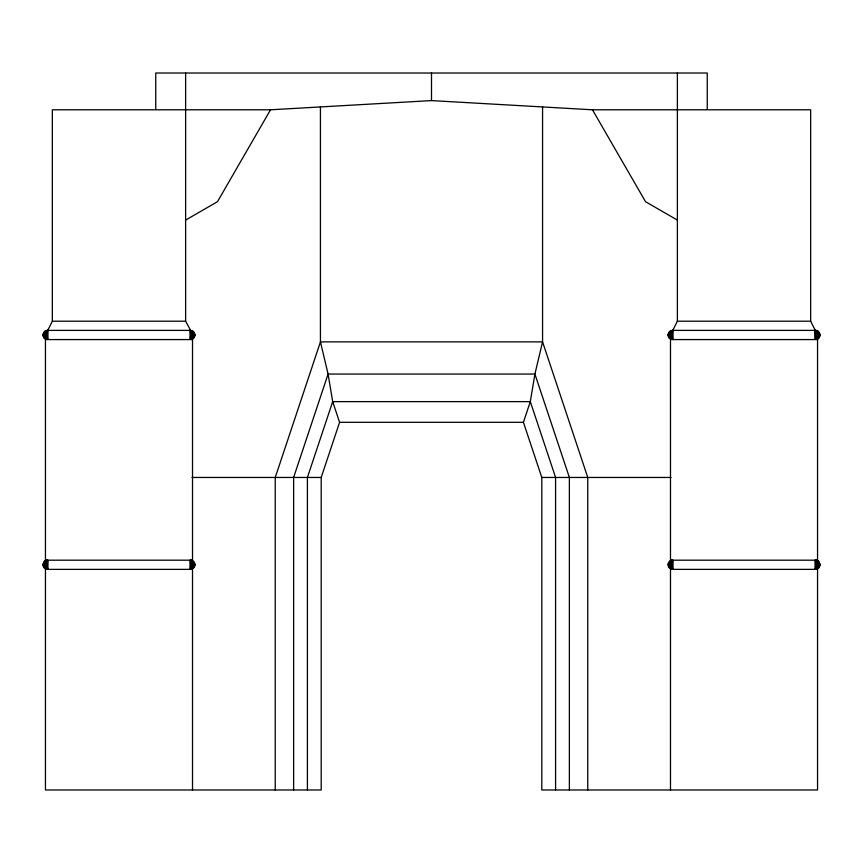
<?xml version="1.0" encoding="UTF-8"?>
<svg xmlns="http://www.w3.org/2000/svg" width="863" height="863" viewBox="0 0 863 863"><rect width="100%" height="100%" fill="white"/><g stroke="black" fill="none" stroke-linecap="round" stroke-linejoin="round"><path stroke-width="1.29" d="M672.784 338.965L670.486 338.965C666.473 336.883 668.264 330.184 672.784 330.389L815.255 330.389C820.422 330.162 821.5 338.307 816.441 339.429A4.595 4.595 0 0 0 815.255 330.389L810.659 321.198L810.659 109.795L592.471 109.795L431.5 100.593L270.529 109.795L52.341 109.795L52.341 321.198L47.745 330.389A4.595 4.595 0 0 0 46.559 339.429C41.5 338.307 42.578 330.162 47.745 330.389L190.216 330.389C194.736 330.184 196.527 336.883 192.514 338.965L190.216 338.965M46.904 560.346C43.43 562.007 43.689 568.717 47.745 569.375C44.552 568.005 44.552 561.554 47.745 560.184L47.745 569.224C41.834 569.882 41.834 559.677 47.745 560.346M194.66 565.966C195.459 563.259 193.15 559.958 190.216 560.346L190.216 569.224L192.514 568.76L194.66 565.966L190.216 565.966M668.189 564.78L669.537 561.533L672.784 560.346L672.784 569.224L669.537 568.027L668.189 564.78L672.784 564.78M816.096 560.346C819.57 562.007 819.311 568.717 815.255 569.375C818.448 568.005 818.448 561.554 815.255 560.184L815.255 569.224C821.166 569.882 821.166 559.677 815.255 560.346M192.514 789.979L192.514 569.375L45.448 569.375L45.448 789.979L321.198 789.979L321.198 477.455L339.58 422.309L332.687 401.629L328.091 374.057L320.432 341.877L320.432 106.634M670.486 789.979L670.486 569.375L817.552 569.375L817.552 789.979L541.802 789.979L541.802 477.455L523.42 422.309L530.314 401.629L534.909 374.057L542.568 341.877L542.568 106.634M677.379 73.021L677.379 321.198L672.784 330.389A4.595 4.595 0 0 0 670.486 338.965M270.529 109.795L217.465 201.705L185.621 220.087M190.529 339.429C193.668 332.956 188.263 326.613 185.621 321.198L185.621 73.021M190.529 569.224L191.403 564.78L190.529 560.346M672.471 560.346L671.597 564.78L672.471 569.224M815.567 339.429C818.286 333.776 813.69 322.384 815.255 339.429M815.567 569.224L816.398 563.593L815.255 560.184M192.212 338.965C195.556 336.818 194.423 330.529 190.216 330.389L190.216 339.429M817.239 338.965C820.584 336.818 819.462 330.529 815.255 330.389C818.394 331.791 818.221 337.304 815.848 339.429M190.809 339.429C193.183 337.304 193.366 331.791 190.216 330.389A4.595 4.595 0 0 1 192.514 338.965M192.438 338.965C196.279 336.872 194.66 330.27 190.216 330.389C194.272 331.047 194.542 337.767 191.057 339.429M816.096 339.429C819.57 337.767 819.311 331.047 815.255 330.389C820.314 330.27 821.263 338.242 816.398 339.429M47.745 560.184L46.559 564.78L47.433 569.224M191.252 569.224C195.124 567.951 195.124 561.608 191.252 560.346M671.748 560.346C667.876 561.608 667.876 567.951 671.748 569.224M672.784 339.429L672.784 330.389C668.34 330.27 666.721 336.872 670.562 338.965M52.341 321.198L185.621 321.198M677.379 321.198L810.659 321.198M46.559 330.551L47.745 330.551M190.216 330.551L191.403 330.551M671.597 330.551L672.784 330.551M815.255 330.551L816.441 330.551M45.448 331.004L47.745 331.004M190.216 331.004L192.514 331.004M670.486 331.004L672.784 331.004M815.255 331.004L817.552 331.004M44.498 331.737L47.745 331.737M190.216 331.737L193.463 331.737M669.537 331.737L672.784 331.737M815.255 331.737L818.502 331.737M43.765 332.687L47.745 332.687M190.216 332.687L194.197 332.687M668.803 332.687L672.784 332.687M815.255 332.687L819.235 332.687M43.312 333.798L47.745 333.798M190.216 333.798L194.66 333.798M668.34 333.798L672.784 333.798M815.255 333.798L819.688 333.798M43.15 334.984L47.745 334.984M190.216 334.984L194.811 334.984M668.189 334.984L672.784 334.984M815.255 334.984L819.85 334.984M43.312 336.182L47.745 336.182M190.216 336.182L194.66 336.182M668.34 336.182L672.784 336.182M815.255 336.182L819.688 336.182M43.765 337.282L47.745 337.282M190.216 337.282L194.197 337.282M668.803 337.282L672.784 337.282M815.255 337.282L819.235 337.282M44.498 338.242L47.745 338.242M190.216 338.242L193.463 338.242M669.537 338.242L672.784 338.242M815.255 338.242L818.502 338.242M45.448 338.965L47.745 338.965M815.255 338.965L817.552 338.965M339.58 422.309L523.42 422.309M191.996 477.455L321.198 477.455M541.802 477.455L671.004 477.455M45.448 560.799L47.745 560.799M190.216 560.799L192.514 560.799M670.486 560.799L672.784 560.799M815.255 560.799L817.552 560.799M44.498 561.533L47.745 561.533M190.216 561.533L193.463 561.533M669.537 561.533L672.784 561.533M815.255 561.533L818.502 561.533M43.765 562.482L47.745 562.482M190.216 562.482L194.197 562.482M668.803 562.482L672.784 562.482M815.255 562.482L819.235 562.482M43.312 563.593L47.745 563.593M190.216 563.593L194.66 563.593M668.34 563.593L672.784 563.593M815.255 563.593L819.688 563.593M43.15 564.78L47.745 564.78M190.216 564.78L194.811 564.78M815.255 564.78L819.85 564.78M43.312 565.966L47.745 565.966M668.34 565.966L672.784 565.966M815.255 565.966L819.688 565.966M43.765 567.077L47.745 567.077M190.216 567.077L194.197 567.077M668.803 567.077L672.784 567.077M815.255 567.077L819.235 567.077M44.498 568.027L47.745 568.027M190.216 568.027L193.463 568.027M669.537 568.027L672.784 568.027M815.255 568.027L818.502 568.027M45.448 568.76L47.745 568.76M190.216 568.76L192.514 568.76M670.486 568.76L672.784 568.76M815.255 568.76L817.552 568.76M46.602 339.429C41.726 338.253 42.697 330.249 47.745 330.389L47.745 339.429M677.379 220.087L645.535 201.705L592.471 109.795M671.943 339.429C668.458 337.767 668.728 331.047 672.784 330.389C670.961 332.751 671.328 336.753 672.471 339.429M46.904 339.429C43.43 337.767 43.689 331.047 47.745 330.389C45.922 332.751 46.289 336.753 47.433 339.429M672.191 339.429C669.817 337.304 669.634 331.791 672.784 330.389C668.577 330.529 667.444 336.818 670.788 338.965M47.152 339.429C44.779 337.304 44.606 331.791 47.745 330.389C43.549 330.497 42.406 336.829 45.761 338.965M707.25 109.418L707.25 73.021L155.75 73.021L155.75 109.418M587.757 789.979L587.757 477.455L542.568 341.877L320.432 341.877L275.243 477.455L275.243 789.979M569.375 789.979L569.375 477.455L534.909 374.057L328.091 374.057L293.625 477.455L293.625 789.979M555.589 789.979L555.589 477.455L530.314 401.629L332.687 401.629L307.411 477.455L307.411 789.979M431.5 73.021L431.5 100.593M816.441 560.346A4.595 4.595 0 0 1 816.441 569.224M46.559 569.224A4.595 4.595 0 0 1 46.559 560.346M192.514 564.78L191.845 568.027L190.216 569.375C194.574 568.749 194.574 560.81 190.216 560.184L191.845 561.533L192.514 564.78M670.562 563.593L671.155 568.027L672.784 569.375C668.426 568.749 668.426 560.81 672.784 560.184L671.63 560.799L670.562 563.593M43.905 563.593L44.304 567.077L46.721 569.224C42.33 568.329 42.276 561.382 46.602 560.346L43.905 563.593M819.235 564.78L818.696 567.077L816.279 569.224C820.67 568.329 820.724 561.382 816.398 560.346L818.696 562.482L819.235 564.78M194.66 564.78L193.355 568.027L191.37 569.224A4.595 4.595 0 0 0 191.403 560.346L194.067 562.482L194.66 564.78M668.491 563.593L668.933 567.077L671.63 569.224A4.595 4.595 0 0 1 671.597 560.346L669.645 561.533L668.491 563.593M192.514 339.58L45.448 339.58L45.448 560.184L192.514 560.184L192.514 339.58M817.552 339.58L670.486 339.58L670.486 560.184L817.552 560.184L817.552 339.58"/></g></svg>
